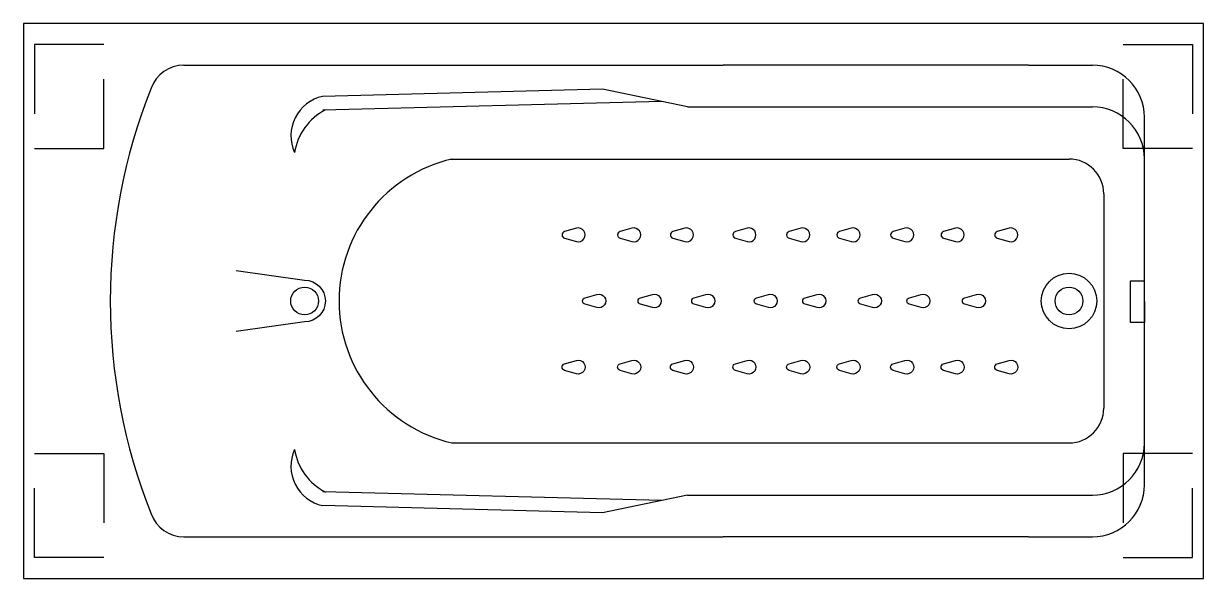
# Model space of a CAD drawing. Header units: millimetres. Extents: x 669.03 to 670.73, y 775.72 to 776.52.
import ezdxf

# ---------------------------------------------------------------- set-up
doc = ezdxf.new("R2010")
doc.units = ezdxf.units.MM
doc.linetypes.add('HIDDEN2', pattern=[0.1875, 0.125, -0.0625])
doc.layers.add('Acqualife', color=3, linetype='Continuous')

msp = doc.modelspace()

# ---------------------------------------------------------------- linework, layer by layer
at = {"layer": 'Acqualife'}
for p, q in [((669.0333, 776.5218), (669.0333, 776.1218)), ((669.0333, 776.5218), (669.0333, 775.7218)), ((670.7333, 776.5218), (669.0333, 776.5218)), ((670.7333, 775.7218), (670.7333, 776.5218)), ((670.7333, 775.7218), (670.7333, 776.5218)), ((669.0333, 775.7218), (670.0415, 775.7218)), ((670.0415, 775.7218), (670.7333, 775.7218))]:
    msp.add_line(p, q, dxfattribs=at)
at = {"layer": 'Acqualife', "color": 2}
for p, q in [((669.2642, 776.4618), (670.0415, 776.4618)), ((670.4815, 776.4618), (670.0415, 776.4618)), ((670.4815, 776.4618), (670.5733, 776.4618)), ((669.8677, 776.4273), (669.4642, 776.4168)), ((669.99, 776.4018), (669.8677, 776.4273)), ((669.9531, 776.4095), (669.4647, 776.3968)), ((669.99, 776.4018), (670.0415, 776.4018)), ((670.0415, 776.4018), (670.4815, 776.4018)), ((670.4815, 776.4018), (670.5733, 776.4018)), ((670.6483, 775.8568), (670.6483, 776.3868)), ((670.6483, 776.121), (670.6483, 776.171)), ((670.6283, 776.151), (670.6483, 776.151)), ((670.6283, 776.091), (670.6283, 776.151)), ((670.6483, 776.121), (670.6483, 776.091)), ((670.6483, 776.091), (670.6283, 776.091)), ((669.9531, 775.8341), (669.4647, 775.8468)), ((669.99, 775.8418), (669.8677, 775.8163)), ((669.99, 775.8418), (670.0415, 775.8418)), ((670.0415, 775.8418), (670.4815, 775.8418)), ((670.4815, 775.8418), (670.5733, 775.8418)), ((669.8677, 775.8163), (669.4642, 775.8268)), ((669.2642, 775.7818), (670.0415, 775.7818)), ((670.4815, 775.7818), (670.0415, 775.7818)), ((670.4815, 775.7818), (670.5733, 775.7818))]:
    msp.add_line(p, q, dxfattribs=at)
at = {"layer": 'Acqualife', "color": 1}
for p, q in [((669.6479, 776.3264), (670.0415, 776.3264)), ((670.0415, 776.3264), (670.5397, 776.3264)), ((670.5897, 776.2764), (670.5897, 775.9672)), ((669.6505, 775.9172), (670.0415, 775.9172)), ((670.0415, 775.9172), (670.5397, 775.9172))]:
    msp.add_line(p, q, dxfattribs=at)
at = {"layer": 'Acqualife', "color": 1, "linetype": 'HIDDEN2', "ltscale": 0.25}
for points in [[(669.049, 776.4918), (669.049, 776.3418), (669.149, 776.3418), (669.149, 776.4918)], [(670.7177, 776.4918), (670.7177, 776.3418), (670.6177, 776.3418), (670.6177, 776.4918)], [(669.049, 775.7518), (669.049, 775.9018), (669.149, 775.9018), (669.149, 775.7518)], [(670.7177, 775.7518), (670.7177, 775.9018), (670.6177, 775.9018), (670.6177, 775.7518)]]:
    msp.add_lwpolyline(points, close=True, dxfattribs=at)
at = {"layer": 'Acqualife', "color": 1}
for points in [[(669.8298, 776.2075, 1.323956), (669.8298, 776.2267), (669.8129, 776.2219, 0.755935), (669.8129, 776.2123)], [(669.9098, 776.2075, 1.323956), (669.9098, 776.2267), (669.8929, 776.2219, 0.755935), (669.8929, 776.2123)], [(669.9859, 776.2075, 1.323956), (669.9859, 776.2267), (669.9689, 776.2219, 0.755935), (669.9689, 776.2123)], [(670.0759, 776.2075, 1.323956), (670.0759, 776.2267), (670.0589, 776.2219, 0.755935), (670.0589, 776.2123)], [(670.1533, 776.2075, 1.323956), (670.1533, 776.2267), (670.1363, 776.2219, 0.755935), (670.1363, 776.2123)], [(670.2259, 776.2075, 1.323956), (670.2259, 776.2267), (670.2089, 776.2219, 0.755935), (670.2089, 776.2123)], [(670.3033, 776.2075, 1.323956), (670.3033, 776.2267), (670.2863, 776.2219, 0.755935), (670.2863, 776.2123)], [(670.3759, 776.2075, 1.323956), (670.3759, 776.2267), (670.3589, 776.2219, 0.755935), (670.3589, 776.2123)], [(670.4533, 776.2075, 1.323956), (670.4533, 776.2267), (670.4363, 776.2219, 0.755935), (670.4363, 776.2123)], [(669.8594, 776.1314, -1.323956), (669.8594, 776.1122), (669.8424, 776.117, -0.755935), (669.8424, 776.1266)], [(669.9394, 776.1314, -1.323956), (669.9394, 776.1122), (669.9224, 776.117, -0.755935), (669.9224, 776.1266)], [(670.0166, 776.1314, -1.323956), (670.0166, 776.1122), (669.9997, 776.117, -0.755935), (669.9997, 776.1266)], [(670.1066, 776.1314, -1.323956), (670.1066, 776.1122), (670.0897, 776.117, -0.755935), (670.0897, 776.1266)], [(670.1766, 776.1314, -1.323956), (670.1766, 776.1122), (670.1597, 776.117, -0.755935), (670.1597, 776.1266)], [(670.2566, 776.1314, -1.323956), (670.2566, 776.1122), (670.2397, 776.117, -0.755935), (670.2397, 776.1266)], [(670.3266, 776.1314, -1.323956), (670.3266, 776.1122), (670.3097, 776.117, -0.755935), (670.3097, 776.1266)], [(670.4066, 776.1314, -1.323956), (670.4066, 776.1122), (670.3897, 776.117, -0.755935), (670.3897, 776.1266)], [(669.8298, 776.0361, -1.323956), (669.8298, 776.0169), (669.8129, 776.0217, -0.755935), (669.8129, 776.0313)], [(669.9098, 776.0361, -1.323956), (669.9098, 776.0169), (669.8929, 776.0217, -0.755935), (669.8929, 776.0313)], [(669.9859, 776.0361, -1.323956), (669.9859, 776.0169), (669.9689, 776.0217, -0.755935), (669.9689, 776.0313)], [(670.0759, 776.0361, -1.323956), (670.0759, 776.0169), (670.0589, 776.0217, -0.755935), (670.0589, 776.0313)], [(670.1533, 776.0361, -1.323956), (670.1533, 776.0169), (670.1363, 776.0217, -0.755935), (670.1363, 776.0313)], [(670.2259, 776.0361, -1.323956), (670.2259, 776.0169), (670.2089, 776.0217, -0.755935), (670.2089, 776.0313)], [(670.3033, 776.0361, -1.323956), (670.3033, 776.0169), (670.2863, 776.0217, -0.755935), (670.2863, 776.0313)], [(670.3759, 776.0361, -1.323956), (670.3759, 776.0169), (670.3589, 776.0217, -0.755935), (670.3589, 776.0313)], [(670.4533, 776.0361, -1.323956), (670.4533, 776.0169), (670.4363, 776.0217, -0.755935), (670.4363, 776.0313)]]:
    msp.add_lwpolyline(points, format="xyb", close=True, dxfattribs=at)
msp.add_lwpolyline([(669.3396, 776.1656), (669.4382, 776.1518, -1), (669.4382, 776.0918), (669.3396, 776.078)], format="xyb", dxfattribs=at)
for centre, radius in [((670.5397, 776.1218), 0.04), ((669.4382, 776.1218), 0.02), ((670.5397, 776.1218), 0.02)]:
    msp.add_circle(centre, radius, dxfattribs=at)
at = {"layer": 'Acqualife', "color": 2}
for centre, radius, start, end in [((669.2642, 776.4118), 0.05, 90, 160.3713), ((670.5733, 776.3868), 0.075, 0, 90), ((669.9885, 776.1218), 0.8302, 158.3122, 201.6878), ((669.477, 776.3599), 0.0584, 102.7011, 204.2846), ((669.5058, 776.3232), 0.083, 116.6612, 171.1746), ((670.5733, 776.3268), 0.075, 0, 90), ((670.5733, 775.9168), 0.075, 270, 0), ((669.477, 775.8837), 0.0584, 155.7154, 257.2989), ((669.5058, 775.9204), 0.083, 188.8254, 243.3388), ((670.5733, 775.8568), 0.075, 270, 0), ((669.2642, 775.8318), 0.05, 199.6287, 270)]:
    msp.add_arc(centre, radius, start, end, dxfattribs=at)
at = {"layer": 'Acqualife', "color": 1}
for centre, radius, start, end in [((669.6978, 776.1218), 0.21, 103.0165, 256.9835), ((670.5397, 776.2764), 0.05, 360, 90), ((670.5397, 775.9672), 0.05, 270, 0)]:
    msp.add_arc(centre, radius, start, end, dxfattribs=at)

doc.saveas('drawing.dxf')
